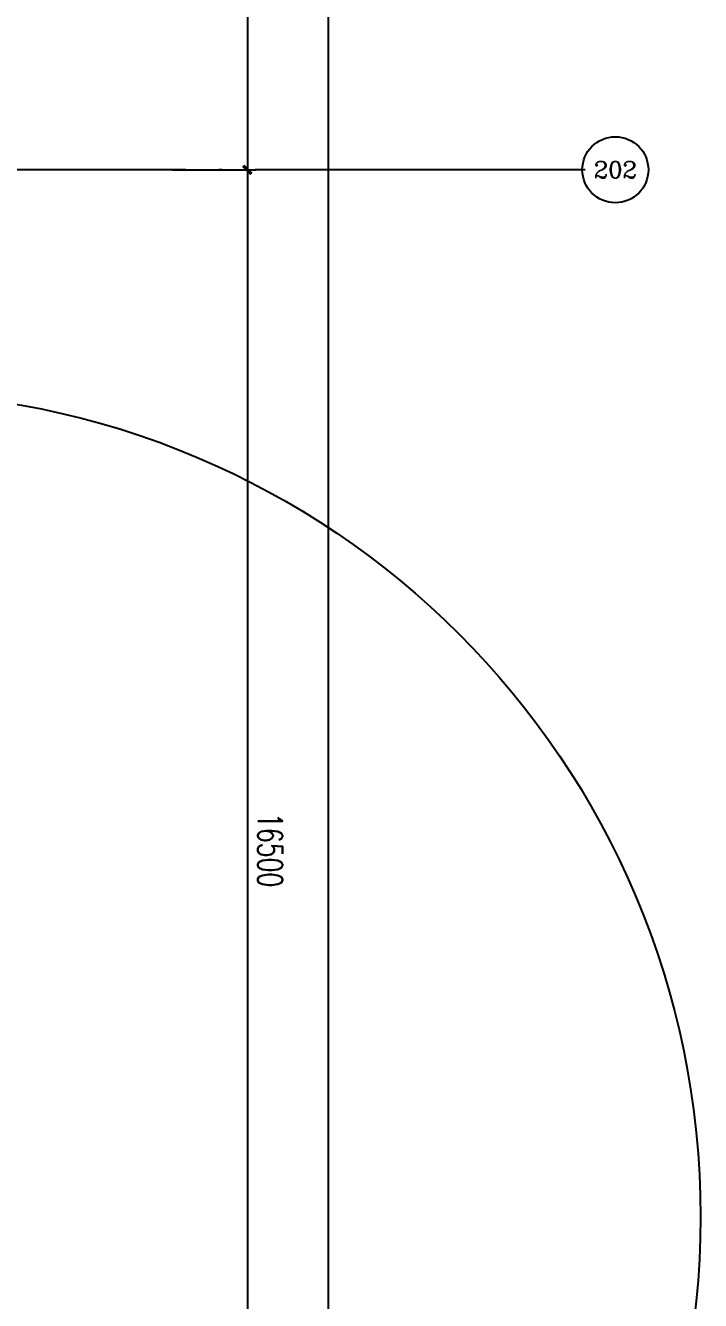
# Model space of a CAD drawing. Extents: x -1313754 to 847533, y 489853 to 941203.
# Drawn here: x -126734 to -118553, y 642858 to 658320 of the extents above; entities that cross this region are included whole.
import ezdxf
from ezdxf.enums import TextEntityAlignment as Align

# ---------------------------------------------------------------- set-up
doc = ezdxf.new("R2010")
doc.units = 0
doc.header["$LTSCALE"] = 1000
doc.header["$MEASUREMENT"] = 0
doc.linetypes.add('DOTE', pattern=[2.42, 2, -0.2, 0.02, -0.2])
doc.layers.get('Defpoints').update_dxf_attribs({"color": 210})
for name, color, linetype in [('A-AXIS-D', 1, 'Continuous'), ('A-AXIS-DOTE', 14, 'DOTE'), ('A-LIN-V', 9, 'Continuous'), ('AS-WALL', 40, 'Continuous'), ('PUB_TEXT', 7, 'Continuous'), ('SB_ZF消火栓', 10, 'Continuous')]:
    doc.layers.add(name, color=color, linetype=linetype)
doc.styles.add('_TCH_AXIS', font='COMPLEX', dxfattribs={"bigfont": 'GBCBIG'})
doc.styles.add('_TCH_DIM_T3', font='SIMPLEX', dxfattribs={"width": 0.705882, "bigfont": 'GBCBIG'})
doc.styles.add('A-DIM_T3', font='SIMPLEX', dxfattribs={"width": 0.705882, "bigfont": 'GBCBIG'})
doc.dimstyles.new('_TCH_ARCH&&100', dxfattribs={"dimtxt": 297.5, "dimasz": 100, "dimexe": 100, "dimexo": 100, "dimgap": 126.25, "dimtad": 1, "dimdec": 0, "dimzin": 0, "dimdsep": 46, "dimtxsty": '_TCH_DIM_T3', "dimblk": 'ARCHTICK', "dimcen": 0.09, "dimclrt": 7, "dimazin": 2, "dimtfac": 1, "dimtdec": 0, "dimtix": 1, "dimtmove": 2, "dimatfit": 3, "dimfxl": 0, "dimtolj": 1, "dimtzin": 0, "dimarcsym": 0})
doc.dimstyles.new('A-DIM&&100', dxfattribs={"dimtxt": 297.5, "dimasz": 100, "dimexe": 100, "dimexo": 100, "dimgap": 126.25, "dimtad": 1, "dimdec": 0, "dimzin": 0, "dimdsep": 46, "dimtxsty": 'A-DIM_T3', "dimblk": 'ARCHTICK', "dimcen": 0.09, "dimclrt": 7, "dimazin": 2, "dimtfac": 1, "dimtdec": 0, "dimtix": 1, "dimtmove": 2, "dimatfit": 3, "dimfxl": 0, "dimtolj": 1, "dimtzin": 0, "dimarcsym": 0})

# ---------------------------------------------------------------- blocks, each defined once
blk = doc.blocks.new('_ArchTick')
at = {"color": 0, "linetype": 'ByBlock', "const_width": 0.4}
blk.add_lwpolyline([(-0.5, -0.5), (0.5, 0.5)], dxfattribs=at)
blk = doc.blocks.new('*D1322')
at = {"layer": 'A-AXIS-D', "color": 0, "lineweight": -2}
for p, q in [((95776, -131750), (96792, -131750)), ((96692, -131750), (96692, -148250)), ((95776, -148250), (96792, -148250))]:
    blk.add_line(p, q, dxfattribs=at)
at = {"layer": 'Defpoints', "color": 0}
for p in [(95676, -131750), (95676, -148250), (96692, -148250)]:
    blk.add_point(p, dxfattribs=at)
at = {"layer": 'A-AXIS-D', "color": 0, "lineweight": -2, "xscale": 100, "yscale": 100, "zscale": 100}
for p, rotation in [((96692, -131750), 90), ((96692, -148250), 270)]:
    blk.add_blockref('_ArchTick', p, dxfattribs=dict(at, rotation=rotation))
at = {"layer": 'A-AXIS-D', "color": 7, "insert": (96967, -140000), "char_height": 297.5, "attachment_point": 5, "rotation": 270, "style": 'A-DIM_T3'}
blk.add_mtext('\\A1;16500', dxfattribs=at)
blk = doc.blocks.new('*D1323')
at = {"layer": 'A-AXIS-D', "color": 0, "lineweight": -2}
for p, q in [((95776, -148250), (96792, -148250)), ((96692, -148250), (96692, -164750)), ((95776, -164750), (96792, -164750))]:
    blk.add_line(p, q, dxfattribs=at)
at = {"layer": 'Defpoints', "color": 0}
for p in [(95676, -148250), (95676, -164750), (96692, -164750)]:
    blk.add_point(p, dxfattribs=at)
at = {"layer": 'A-AXIS-D', "color": 0, "lineweight": -2, "xscale": 100, "yscale": 100, "zscale": 100}
for p, rotation in [((96692, -148250), 90), ((96692, -164750), 270)]:
    blk.add_blockref('_ArchTick', p, dxfattribs=dict(at, rotation=rotation))
at = {"layer": 'A-AXIS-D', "color": 7, "insert": (96967, -156500), "char_height": 297.5, "attachment_point": 5, "rotation": 270, "style": 'A-DIM_T3'}
blk.add_mtext('\\A1;16500', dxfattribs=at)
blk = doc.blocks.new('*D1405')
at = {"layer": 'A-AXIS-D', "color": 0, "lineweight": -2}
for p, q in [((95876, -81600), (97772, -81600)), ((97672, -81600), (97672, -165400)), ((95876, -165400), (97772, -165400))]:
    blk.add_line(p, q, dxfattribs=at)
at = {"layer": 'Defpoints', "color": 0}
for p in [(95776, -81600), (95776, -165400), (97672, -165400)]:
    blk.add_point(p, dxfattribs=at)
at = {"layer": 'A-AXIS-D', "color": 0, "lineweight": -2, "xscale": 100, "yscale": 100, "zscale": 100}
for p, rotation in [((97672, -81600), 90), ((97672, -165400), 270)]:
    blk.add_blockref('_ArchTick', p, dxfattribs=dict(at, rotation=rotation))
at = {"layer": 'A-AXIS-D', "color": 7, "insert": (97947, -123500), "char_height": 297.5, "attachment_point": 5, "rotation": 270, "style": '_TCH_DIM_T3'}
blk.add_mtext('\\A1;83800', dxfattribs=at)
blk = doc.blocks.new('A$C5D961328')
at = {"layer": 'A-LIN-V', "ltscale": 500}
blk.add_circle((350, 40), 10001, dxfattribs=at)
blk = doc.blocks.new('234243242332')
at = {"layer": 'SB_ZF消火栓', "rotation": 90}
blk.add_blockref('A$C5D961328', (-128514, 643522), dxfattribs=at)
blk = doc.blocks.new('dote')
at = {"layer": 'A-AXIS-D'}
blk.add_circle((101151.5, -148248.9), 400, dxfattribs=at)
at = {"layer": 'A-AXIS-DOTE', "ltscale": 2}
blk.add_line((100786.4, -148250), (-75513.6, -148250), dxfattribs=at)
at = {"layer": 'PUB_TEXT', "style": '_TCH_AXIS'}
blk.add_text('202', height=202.97, dxfattribs=at).set_placement((100890.5, -148350.4), (101412.4, -148350.4), align=Align.FIT)
at = {"layer": 'A-AXIS-D'}
for base, p1, p2, dimstyle, picture, middle in [((97671.9, -165400), (95776.4, -81600), (95776.4, -165400), '_TCH_ARCH&&100', '*D1405', (97946.9, -123500)), ((96692.2, -148250), (95676.4, -131750), (95676.4, -148250), 'A-DIM&&100', '*D1322', (96967.2, -140000)), ((96692.2, -164750), (95676.4, -148250), (95676.4, -164750), 'A-DIM&&100', '*D1323', (96967.2, -156500))]:
    dim = blk.add_linear_dim(base=base, p1=p1, p2=p2, angle=270, dimstyle=dimstyle, override={"dimgap": 0}, dxfattribs=at)
    dim.commit()
    dim.dimension.update_dxf_attribs({"geometry": picture, "text_midpoint": middle, "dimtype": 161, "text_rotation": 270})

msp = doc.modelspace()

# ---------------------------------------------------------------- block references
at = {"layer": 'AS-WALL'}
msp.add_blockref('dote', (-220736.4, 804820), dxfattribs=at)
at = {"layer": 'SB_ZF消火栓', "linetype": 'Continuous'}
msp.add_blockref('234243242332', (0, 0), dxfattribs=at)

doc.saveas('drawing.dxf')
